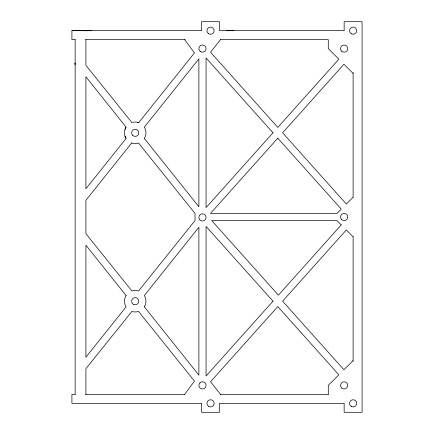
<?xml version="1.0" encoding="UTF-8"?>
<svg xmlns="http://www.w3.org/2000/svg" width="434" height="434" viewBox="0 0 434 434"><rect width="100%" height="100%" fill="white"/><g stroke="black" fill="none" stroke-linecap="round" stroke-linejoin="round"><path stroke-width="0.65" d="M124.987 129.473L126.099 127.124L85.905 76.802L85.905 188.801L126.099 138.479L124.987 136.124M184.651 394.365L194.47 381.123L138.549 311.433A10.758 10.758 0 0 1 131.898 311.433L85.905 368.694L85.905 394.365M220.521 39.635L210.566 52.27L277.798 127.422L338.851 59.17L328.283 48.603L328.283 39.635L220.309 39.635M353.119 197.242L346.327 204.029L282.61 132.799L343.934 64.248L353.119 73.433M353.119 360.567L343.934 369.752L282.61 301.201L346.327 229.971L353.119 236.758M75.304 39.635L71.914 39.635L71.914 30.668L201.577 30.668L201.577 21.7L219.512 21.7L219.512 30.668L344.151 30.668L344.151 21.7L362.086 21.7L362.086 412.3L344.151 412.3L344.151 403.332L219.512 403.332L219.512 412.3L201.577 412.3L201.577 403.332L71.914 403.332L71.914 394.365L75.299 394.365M84.104 30.706L91.276 30.706M226.678 30.706L233.85 30.706M85.465 39.635L185.074 39.635M85.449 394.365L184.938 394.365M220.13 394.365L328.419 394.365M71.914 30.668L87.69 30.706L76.937 30.309M137.459 122.274L138.744 122.643L194.47 52.877L184.651 39.635M75.142 63.331L74.919 63.049L75.142 64.742M220.521 394.365L210.566 381.73L277.798 306.578L338.851 374.83L328.283 385.397L328.283 394.365M353.119 72.803L353.119 197.367M353.119 236.633L353.119 361.196M85.905 39.635L85.905 65.306L131.898 122.567A10.758 10.758 0 0 1 138.549 122.567M75.142 39.635L75.142 394.365M125.903 138.18A10.758 10.758 0 0 1 125.903 127.422M144.538 138.18L144.348 138.479L198.886 206.763L198.886 58.84L144.348 127.124L144.538 127.422A10.758 10.758 0 0 1 144.538 138.18M126.099 295.521L125.903 295.82A10.758 10.758 0 0 0 125.903 306.578L126.099 306.876L85.905 357.198L85.905 245.199L126.099 295.521M144.538 306.578L144.348 306.876L198.886 375.16L198.886 227.237L144.348 295.521L144.538 295.82A10.758 10.758 0 0 1 144.538 306.578M131.697 142.96L85.905 200.296L85.905 233.704L131.898 290.964A10.758 10.758 0 0 1 138.549 290.964L195.018 220.586L195.018 213.414L138.549 143.036A10.758 10.758 0 0 1 131.898 143.036L131.697 142.96M272.986 132.799L206.058 207.609L206.058 57.988L272.986 132.799M277.798 138.18L210.495 213.414L336.947 213.414L341.249 209.112L277.798 138.18M272.986 301.201L206.058 376.012L206.058 226.391L272.986 301.201M341.249 224.888L278.395 295.147L211.7 220.586L336.947 220.586L341.249 224.888M199.938 382.864L199.803 383.01A3.586 3.586 0 0 0 201.674 388.897A3.586 3.586 0 0 0 205.922 384.405A3.586 3.586 0 0 0 199.938 382.864M341.618 387.936A3.586 3.586 0 0 0 347.618 386.325A3.586 3.586 0 0 0 343.223 381.936A3.586 3.586 0 0 0 341.618 387.936M341.618 51.136A3.586 3.586 0 0 0 347.618 49.53A3.586 3.586 0 0 0 343.223 45.136A3.586 3.586 0 0 0 341.618 51.136M341.618 219.539A3.586 3.586 0 0 0 347.618 217.928A3.586 3.586 0 0 0 343.223 213.533A3.586 3.586 0 0 0 341.618 219.539M199.938 219.962A3.586 3.586 0 0 0 205.938 218.351A3.586 3.586 0 0 0 201.544 213.962A3.586 3.586 0 0 0 199.938 219.962M200.682 51.706A3.586 3.586 0 0 0 206.058 48.603A3.586 3.586 0 0 0 200.682 45.494A3.586 3.586 0 0 0 200.682 51.706M133.428 304.305A3.586 3.586 0 0 0 138.809 301.201A3.586 3.586 0 0 0 133.428 298.093A3.586 3.586 0 0 0 133.428 304.305M132.685 135.337A3.586 3.586 0 0 0 138.685 133.726A3.586 3.586 0 0 0 134.29 129.337A3.586 3.586 0 0 0 132.685 135.337M208.749 406.441A3.586 3.586 0 0 0 214.13 403.332A3.586 3.586 0 0 0 208.749 400.229A3.586 3.586 0 0 0 208.749 406.441M351.323 406.441A3.586 3.586 0 0 0 356.705 403.332A3.586 3.586 0 0 0 351.323 400.229A3.586 3.586 0 0 0 351.323 406.441M208.749 33.771A3.586 3.586 0 0 0 214.13 30.668A3.586 3.586 0 0 0 208.749 27.559A3.586 3.586 0 0 0 208.749 33.771M351.323 33.771A3.586 3.586 0 0 0 356.705 30.668A3.586 3.586 0 0 0 351.323 27.559A3.586 3.586 0 0 0 351.323 33.771"/></g></svg>
